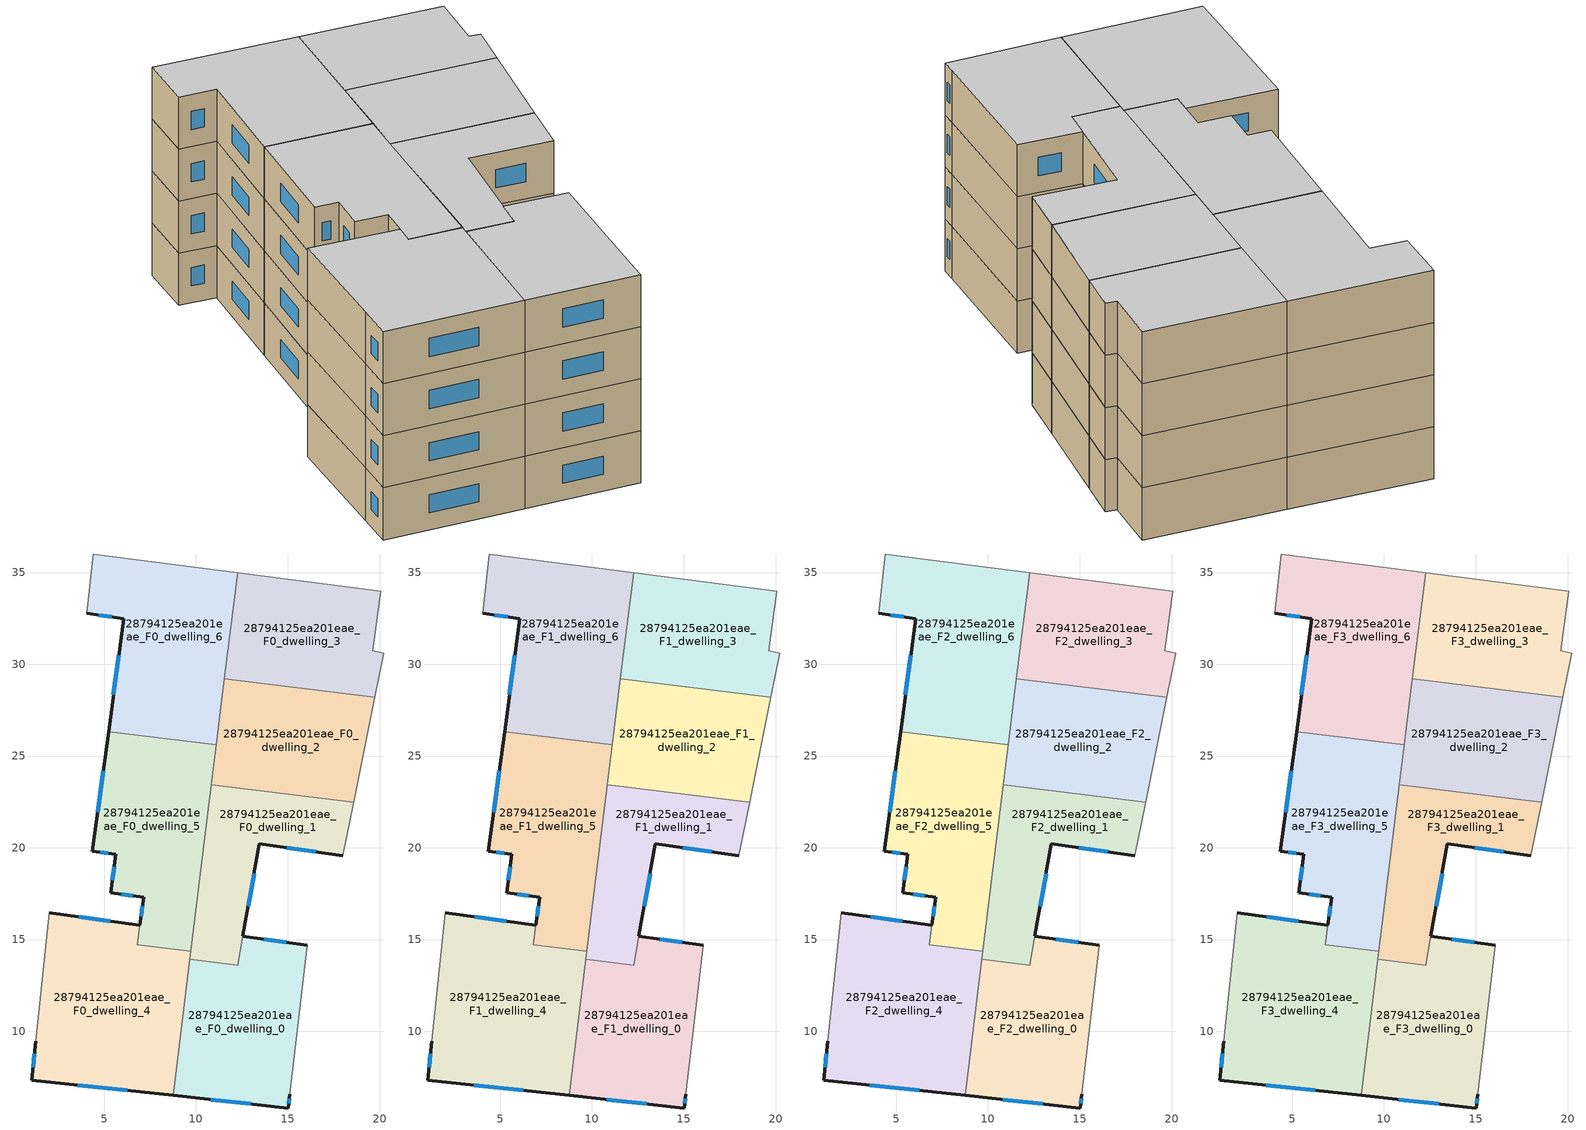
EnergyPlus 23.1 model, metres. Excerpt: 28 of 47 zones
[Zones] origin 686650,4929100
28794125ea201eae_F0_dwelling_0
 floor ground (EU_floor_Construction): 16.06,14.68 15.11,6.58 15.04,5.82 8.75,6.51 9.67,13.94 12.27,13.62 12.56,15.19 z0
 wall outside (EU_wall_Construction): 16.06,14.68 12.56,15.19 / 8.75,6.51 15.04,5.82 15.11,6.58 z0:3
 wall to 28794125ea201eae_F0_dwelling_1 (EU_wall_Construction): 12.56,15.19 12.27,13.62 9.67,13.94 z0:3
 wall adiabatic (EU_wall_Construction): 15.11,6.58 16.06,14.68 z0:3
 wall to 28794125ea201eae_F0_dwelling_4 (EU_wall_Construction): 9.67,13.94 8.75,6.51 z0:3
 window (EU_Window_Construction): 14.92,14.85 13.69,15.03 / 15.06,6.07 15.09,6.34 / 10.79,6.28 12.99,6.05 z0.98:2.02
28794125ea201eae_F0_dwelling_1
 floor ground (EU_floor_Construction): 18.59,22.48 18.01,19.56 13.45,20.21 12.27,13.62 9.67,13.94 10.84,23.44 z0
 wall outside (EU_wall_Construction): 12.56,15.2 13.45,20.21 18.01,19.56 z0:3
 wall to 28794125ea201eae_F0_dwelling_2 (EU_wall_Construction): 18.59,22.48 10.84,23.44 z0:3
 wall adiabatic (EU_wall_Construction): 18.01,19.56 18.59,22.48 z0:3
 wall to 28794125ea201eae_F0_dwelling_5 (EU_wall_Construction): 10.84,23.44 9.72,14.37 z0:3
 wall to 28794125ea201eae_F0_dwelling_4 (EU_wall_Construction): 9.72,14.36 9.67,13.94 z0:3
 window (EU_Window_Construction): 14.93,20 16.53,19.77 / 12.85,16.83 13.16,18.58 z0.98:2.02
28794125ea201eae_F0_dwelling_2
 floor ground (EU_floor_Construction): 19.74,28.21 18.59,22.48 10.84,23.44 11.55,29.21 z0
 wall to 28794125ea201eae_F0_dwelling_3 (EU_wall_Construction): 19.74,28.21 11.55,29.21 z0:3
 wall adiabatic (EU_wall_Construction): 18.59,22.48 19.74,28.21 z0:3
 wall to 28794125ea201eae_F0_dwelling_6 (EU_wall_Construction): 11.55,29.21 11.1,25.61 z0:3
 wall to 28794125ea201eae_F0_dwelling_5 (EU_wall_Construction): 11.1,25.61 10.84,23.44 z0:3
28794125ea201eae_F0_dwelling_3
 floor ground (EU_floor_Construction): 20.06,33.99 19.62,30.74 20.23,30.62 19.74,28.21 11.55,29.21 12.26,35 z0
 wall adiabatic (EU_wall_Construction): 19.74,28.21 20.23,30.62 19.62,30.74 20.06,33.99 12.26,35 11.55,29.21 z0:3
28794125ea201eae_F0_dwelling_4
 floor ground (EU_floor_Construction): 9.72,14.37 8.75,6.51 1.06,7.34 1.27,9.47 1.99,16.45 6.94,15.78 6.8,14.73 z0
 wall outside (EU_wall_Construction): 6.94,15.78 1.99,16.45 / 1.27,9.47 1.06,7.34 8.75,6.51 z0:3
 wall adiabatic (EU_wall_Construction): 1.99,16.45 1.27,9.47 z0:3
 wall to 28794125ea201eae_F0_dwelling_5 (EU_wall_Construction): 9.72,14.37 6.8,14.73 6.94,15.78 z0:3
 window (EU_Window_Construction): 5.33,16 3.6,16.24 / 3.56,7.07 6.25,6.78 / 1.2,8.78 1.12,8.04 z0.98:2.02
28794125ea201eae_F0_dwelling_5
 floor ground (EU_floor_Construction): 11.1,25.61 9.72,14.37 6.8,14.73 6.94,15.79 7.15,17.31 5.34,17.55 5.64,19.65 4.35,19.82 5.23,26.33 z0
 wall outside (EU_wall_Construction): 5.23,26.33 4.35,19.82 5.64,19.65 5.34,17.55 7.15,17.31 6.94,15.79 z0:3
 wall to 28794125ea201eae_F0_dwelling_6 (EU_wall_Construction): 11.1,25.61 5.23,26.33 z0:3
 window (EU_Window_Construction): 5.54,18.97 5.44,18.24 / 4.77,19.77 5.22,19.71 / 4.95,24.21 4.64,21.94 / 7.08,16.82 7,16.28 / 5.93,17.47 6.56,17.39 z0.98:2.02
28794125ea201eae_F0_dwelling_6
 floor ground (EU_floor_Construction): 12.26,35 11.1,25.61 5.23,26.33 6.06,32.49 4.05,32.77 4.41,36.01 z0
 wall outside (EU_wall_Construction): 4.05,32.77 6.06,32.49 5.23,26.33 z0:3
 wall adiabatic (EU_wall_Construction): 11.55,29.21 12.26,35 4.41,36.01 4.05,32.77 z0:3
 window (EU_Window_Construction): 5.79,30.49 5.5,28.33 / 4.7,32.68 5.41,32.58 z0.98:2.02
28794125ea201eae_F1_dwelling_0
 floor to 28794125ea201eae_F0_dwelling_0 (EU_floor_Construction): 16.06,14.68 15.11,6.58 15.04,5.82 8.75,6.51 9.67,13.94 12.27,13.62 12.56,15.19 z3
 wall outside (EU_wall_Construction): 16.06,14.68 12.56,15.19 / 8.75,6.51 15.04,5.82 15.11,6.58 z3:6
 wall to 28794125ea201eae_F1_dwelling_1 (EU_wall_Construction): 12.56,15.19 12.27,13.62 9.67,13.94 z3:6
 wall adiabatic (EU_wall_Construction): 15.11,6.58 16.06,14.68 z3:6
 wall to 28794125ea201eae_F1_dwelling_4 (EU_wall_Construction): 9.67,13.94 8.75,6.51 z3:6
 window (EU_Window_Construction): 14.92,14.85 13.69,15.03 / 15.06,6.07 15.09,6.34 / 10.79,6.28 12.99,6.05 z3.98:5.02
28794125ea201eae_F1_dwelling_1
 floor to 28794125ea201eae_F0_dwelling_1 (EU_floor_Construction): 18.59,22.48 18.01,19.56 13.45,20.21 12.27,13.62 9.67,13.94 10.84,23.44 z3
 wall outside (EU_wall_Construction): 12.56,15.2 13.45,20.21 18.01,19.56 z3:6
 wall to 28794125ea201eae_F1_dwelling_2 (EU_wall_Construction): 18.59,22.48 10.84,23.44 z3:6
 wall adiabatic (EU_wall_Construction): 18.01,19.56 18.59,22.48 z3:6
 wall to 28794125ea201eae_F1_dwelling_5 (EU_wall_Construction): 10.84,23.44 9.72,14.37 z3:6
 wall to 28794125ea201eae_F1_dwelling_4 (EU_wall_Construction): 9.72,14.36 9.67,13.94 z3:6
 window (EU_Window_Construction): 14.93,20 16.53,19.77 / 12.85,16.83 13.16,18.58 z3.98:5.02
28794125ea201eae_F1_dwelling_2
 floor to 28794125ea201eae_F0_dwelling_2 (EU_floor_Construction): 19.74,28.21 18.59,22.48 10.84,23.44 11.55,29.21 z3
 wall to 28794125ea201eae_F1_dwelling_3 (EU_wall_Construction): 19.74,28.21 11.55,29.21 z3:6
 wall adiabatic (EU_wall_Construction): 18.59,22.48 19.74,28.21 z3:6
 wall to 28794125ea201eae_F1_dwelling_6 (EU_wall_Construction): 11.55,29.21 11.1,25.61 z3:6
 wall to 28794125ea201eae_F1_dwelling_5 (EU_wall_Construction): 11.1,25.61 10.84,23.44 z3:6
28794125ea201eae_F1_dwelling_3
 floor to 28794125ea201eae_F0_dwelling_3 (EU_floor_Construction): 20.06,33.99 19.62,30.74 20.23,30.62 19.74,28.21 11.55,29.21 12.26,35 z3
 wall adiabatic (EU_wall_Construction): 19.74,28.21 20.23,30.62 19.62,30.74 20.06,33.99 12.26,35 11.55,29.21 z3:6
28794125ea201eae_F1_dwelling_4
 floor to 28794125ea201eae_F0_dwelling_4 (EU_floor_Construction): 9.72,14.36 8.75,6.51 1.06,7.34 1.27,9.47 1.99,16.45 6.94,15.78 6.8,14.73 z3
 wall outside (EU_wall_Construction): 6.94,15.78 1.99,16.45 / 1.27,9.47 1.06,7.34 8.75,6.51 z3:6
 wall adiabatic (EU_wall_Construction): 1.99,16.45 1.27,9.47 z3:6
 wall to 28794125ea201eae_F1_dwelling_5 (EU_wall_Construction): 9.72,14.37 6.8,14.73 6.94,15.78 z3:6
 window (EU_Window_Construction): 5.33,16 3.6,16.24 / 3.56,7.07 6.25,6.78 / 1.2,8.78 1.12,8.04 z3.98:5.02
28794125ea201eae_F1_dwelling_5
 floor to 28794125ea201eae_F0_dwelling_5 (EU_floor_Construction): 11.1,25.61 9.72,14.37 6.8,14.73 6.94,15.79 7.15,17.31 5.34,17.55 5.64,19.65 4.35,19.82 5.23,26.33 z3
 wall outside (EU_wall_Construction): 5.23,26.33 4.35,19.82 5.64,19.65 5.34,17.55 7.15,17.31 6.94,15.79 z3:6
 wall to 28794125ea201eae_F1_dwelling_6 (EU_wall_Construction): 11.1,25.61 5.23,26.33 z3:6
 window (EU_Window_Construction): 5.54,18.97 5.44,18.24 / 4.77,19.77 5.22,19.71 / 4.95,24.21 4.64,21.94 / 7.08,16.82 7,16.28 / 5.93,17.47 6.56,17.39 z3.98:5.02
28794125ea201eae_F1_dwelling_6
 floor to 28794125ea201eae_F0_dwelling_6 (EU_floor_Construction): 12.26,35 11.1,25.61 5.23,26.33 6.06,32.49 4.05,32.77 4.41,36.01 z3
 wall outside (EU_wall_Construction): 4.05,32.77 6.06,32.49 5.23,26.33 z3:6
 wall adiabatic (EU_wall_Construction): 11.55,29.21 12.26,35 4.41,36.01 4.05,32.77 z3:6
 window (EU_Window_Construction): 5.79,30.49 5.5,28.33 / 4.7,32.68 5.41,32.58 z3.98:5.02
28794125ea201eae_F2_dwelling_0
 floor to 28794125ea201eae_F1_dwelling_0 (EU_floor_Construction): 16.06,14.68 15.11,6.58 15.04,5.82 8.75,6.51 9.67,13.94 12.27,13.62 12.56,15.19 z6
 wall outside (EU_wall_Construction): 16.06,14.68 12.56,15.19 / 8.75,6.51 15.04,5.82 15.11,6.58 z6:9
 wall to 28794125ea201eae_F2_dwelling_1 (EU_wall_Construction): 12.56,15.19 12.27,13.62 9.67,13.94 z6:9
 wall adiabatic (EU_wall_Construction): 15.11,6.58 16.06,14.68 z6:9
 wall to 28794125ea201eae_F2_dwelling_4 (EU_wall_Construction): 9.67,13.94 8.75,6.51 z6:9
 window (EU_Window_Construction): 14.92,14.85 13.69,15.03 / 15.06,6.07 15.09,6.34 / 10.79,6.28 12.99,6.05 z6.98:8.02
28794125ea201eae_F2_dwelling_1
 floor to 28794125ea201eae_F1_dwelling_1 (EU_floor_Construction): 18.59,22.48 18.01,19.56 13.45,20.21 12.27,13.62 9.67,13.94 10.84,23.44 z6
 wall outside (EU_wall_Construction): 12.56,15.2 13.45,20.21 18.01,19.56 z6:9
 wall to 28794125ea201eae_F2_dwelling_2 (EU_wall_Construction): 18.59,22.48 10.84,23.44 z6:9
 wall adiabatic (EU_wall_Construction): 18.01,19.56 18.59,22.48 z6:9
 wall to 28794125ea201eae_F2_dwelling_5 (EU_wall_Construction): 10.84,23.44 9.72,14.37 z6:9
 wall to 28794125ea201eae_F2_dwelling_4 (EU_wall_Construction): 9.72,14.36 9.67,13.94 z6:9
 window (EU_Window_Construction): 14.93,20 16.53,19.77 / 12.85,16.83 13.16,18.58 z6.98:8.02
28794125ea201eae_F2_dwelling_2
 floor to 28794125ea201eae_F1_dwelling_2 (EU_floor_Construction): 19.74,28.21 18.59,22.48 10.84,23.44 11.55,29.21 z6
 wall to 28794125ea201eae_F2_dwelling_3 (EU_wall_Construction): 19.74,28.21 11.55,29.21 z6:9
 wall adiabatic (EU_wall_Construction): 18.59,22.48 19.74,28.21 z6:9
 wall to 28794125ea201eae_F2_dwelling_6 (EU_wall_Construction): 11.55,29.21 11.1,25.61 z6:9
 wall to 28794125ea201eae_F2_dwelling_5 (EU_wall_Construction): 11.1,25.61 10.84,23.44 z6:9
28794125ea201eae_F2_dwelling_3
 floor to 28794125ea201eae_F1_dwelling_3 (EU_floor_Construction): 20.06,33.99 19.62,30.74 20.23,30.62 19.74,28.21 11.55,29.21 12.26,35 z6
 wall adiabatic (EU_wall_Construction): 19.74,28.21 20.23,30.62 19.62,30.74 20.06,33.99 12.26,35 11.55,29.21 z6:9
28794125ea201eae_F2_dwelling_4
 floor to 28794125ea201eae_F1_dwelling_4 (EU_floor_Construction): 9.72,14.36 8.75,6.51 1.06,7.34 1.27,9.47 1.99,16.45 6.94,15.78 6.8,14.73 z6
 wall outside (EU_wall_Construction): 6.94,15.78 1.99,16.45 / 1.27,9.47 1.06,7.34 8.75,6.51 z6:9
 wall adiabatic (EU_wall_Construction): 1.99,16.45 1.27,9.47 z6:9
 wall to 28794125ea201eae_F2_dwelling_5 (EU_wall_Construction): 9.72,14.37 6.8,14.73 6.94,15.78 z6:9
 window (EU_Window_Construction): 5.33,16 3.6,16.24 / 3.56,7.07 6.25,6.78 / 1.2,8.78 1.12,8.04 z6.98:8.02
28794125ea201eae_F2_dwelling_5
 floor to 28794125ea201eae_F1_dwelling_5 (EU_floor_Construction): 11.1,25.61 9.72,14.37 6.8,14.73 6.94,15.79 7.15,17.31 5.34,17.55 5.64,19.65 4.35,19.82 5.23,26.33 z6
 wall outside (EU_wall_Construction): 5.23,26.33 4.35,19.82 5.64,19.65 5.34,17.55 7.15,17.31 6.94,15.79 z6:9
 wall to 28794125ea201eae_F2_dwelling_6 (EU_wall_Construction): 11.1,25.61 5.23,26.33 z6:9
 window (EU_Window_Construction): 5.54,18.97 5.44,18.24 / 4.77,19.77 5.22,19.71 / 4.95,24.21 4.64,21.94 / 7.08,16.82 7,16.28 / 5.93,17.47 6.56,17.39 z6.98:8.02
28794125ea201eae_F2_dwelling_6
 floor to 28794125ea201eae_F1_dwelling_6 (EU_floor_Construction): 12.26,35 11.1,25.61 5.23,26.33 6.06,32.49 4.05,32.77 4.41,36.01 z6
 wall outside (EU_wall_Construction): 4.05,32.77 6.06,32.49 5.23,26.33 z6:9
 wall adiabatic (EU_wall_Construction): 11.55,29.21 12.26,35 4.41,36.01 4.05,32.77 z6:9
 window (EU_Window_Construction): 5.79,30.49 5.5,28.33 / 4.7,32.68 5.41,32.58 z6.98:8.02
28794125ea201eae_F3_dwelling_0
 floor to 28794125ea201eae_F2_dwelling_0 (EU_floor_Construction): 16.06,14.68 15.11,6.58 15.04,5.82 8.75,6.51 9.67,13.94 12.27,13.62 12.56,15.19 z9
 wall outside (EU_wall_Construction): 16.06,14.68 12.56,15.19 / 8.75,6.51 15.04,5.82 15.11,6.58 z9:12
 wall to 28794125ea201eae_F3_dwelling_1 (EU_wall_Construction): 12.56,15.19 12.27,13.62 9.67,13.94 z9:12
 wall adiabatic (EU_wall_Construction): 15.11,6.58 16.06,14.68 z9:12
 wall to 28794125ea201eae_F3_dwelling_4 (EU_wall_Construction): 9.67,13.94 8.75,6.51 z9:12
 window (EU_Window_Construction): 14.92,14.85 13.69,15.03 / 15.06,6.07 15.09,6.34 / 10.79,6.28 12.99,6.05 z9.98:11.02
 ceiling to 28794125ea201eae_F4_dwelling_0 (EU_floor_Construction): 15.04,5.82 15.11,6.58 16.06,14.68 12.56,15.19 12.27,13.62 9.67,13.94 8.75,6.51 z12
28794125ea201eae_F3_dwelling_1
 floor to 28794125ea201eae_F2_dwelling_1 (EU_floor_Construction): 18.59,22.48 18.01,19.56 13.45,20.21 12.27,13.62 9.67,13.94 10.84,23.44 z9
 wall outside (EU_wall_Construction): 12.56,15.2 13.45,20.21 18.01,19.56 z9:12
 wall to 28794125ea201eae_F3_dwelling_2 (EU_wall_Construction): 18.59,22.48 10.84,23.44 z9:12
 wall adiabatic (EU_wall_Construction): 18.01,19.56 18.59,22.48 z9:12
 wall to 28794125ea201eae_F3_dwelling_5 (EU_wall_Construction): 10.84,23.44 9.72,14.37 z9:12
 wall to 28794125ea201eae_F3_dwelling_4 (EU_wall_Construction): 9.72,14.36 9.67,13.94 z9:12
 window (EU_Window_Construction): 14.93,20 16.53,19.77 / 12.85,16.83 13.16,18.58 z9.98:11.02
 ceiling to 28794125ea201eae_F4_dwelling_1 (EU_floor_Construction): 18.01,19.56 18.59,22.48 10.84,23.44 9.67,13.94 12.27,13.62 13.45,20.21 z12
28794125ea201eae_F3_dwelling_2
 floor to 28794125ea201eae_F2_dwelling_2 (EU_floor_Construction): 19.74,28.21 18.59,22.48 10.84,23.44 11.55,29.21 z9
 wall to 28794125ea201eae_F3_dwelling_3 (EU_wall_Construction): 19.74,28.21 11.55,29.21 z9:12
 wall adiabatic (EU_wall_Construction): 18.59,22.48 19.74,28.21 z9:12
 wall to 28794125ea201eae_F3_dwelling_6 (EU_wall_Construction): 11.55,29.21 11.1,25.61 z9:12
 wall to 28794125ea201eae_F3_dwelling_5 (EU_wall_Construction): 11.1,25.61 10.84,23.44 z9:12
 ceiling to 28794125ea201eae_F4_dwelling_2 (EU_floor_Construction): 18.59,22.48 19.74,28.21 11.55,29.21 10.84,23.44 z12
28794125ea201eae_F3_dwelling_3
 floor to 28794125ea201eae_F2_dwelling_3 (EU_floor_Construction): 20.06,33.99 19.62,30.74 20.23,30.62 19.74,28.21 11.55,29.21 12.26,35 z9
 wall adiabatic (EU_wall_Construction): 19.74,28.21 20.23,30.62 19.62,30.74 20.06,33.99 12.26,35 11.55,29.21 z9:12
 ceiling to 28794125ea201eae_F4_dwelling_3 (EU_floor_Construction): 19.74,28.21 20.23,30.62 19.62,30.74 20.06,33.99 12.26,35 11.55,29.21 z12
28794125ea201eae_F3_dwelling_4
 floor to 28794125ea201eae_F2_dwelling_4 (EU_floor_Construction): 9.72,14.36 8.75,6.51 1.06,7.34 1.27,9.47 1.99,16.45 6.94,15.78 6.8,14.73 z9
 wall outside (EU_wall_Construction): 6.94,15.78 1.99,16.45 / 1.27,9.47 1.06,7.34 8.75,6.51 z9:12
 wall adiabatic (EU_wall_Construction): 1.99,16.45 1.27,9.47 z9:12
 wall to 28794125ea201eae_F3_dwelling_5 (EU_wall_Construction): 9.72,14.37 6.8,14.73 6.94,15.78 z9:12
 window (EU_Window_Construction): 5.33,16 3.6,16.24 / 3.56,7.07 6.25,6.78 / 1.2,8.78 1.12,8.04 z9.98:11.02
 ceiling to 28794125ea201eae_F4_dwelling_4 (EU_floor_Construction): 8.75,6.51 9.72,14.37 6.8,14.73 6.94,15.78 1.99,16.45 1.27,9.47 1.06,7.34 z12
28794125ea201eae_F3_dwelling_5
 floor to 28794125ea201eae_F2_dwelling_5 (EU_floor_Construction): 11.1,25.61 9.72,14.37 6.8,14.73 6.94,15.79 7.15,17.31 5.34,17.55 5.64,19.65 4.35,19.82 5.23,26.33 z9
 wall outside (EU_wall_Construction): 5.23,26.33 4.35,19.82 5.64,19.65 5.34,17.55 7.15,17.31 6.94,15.79 z9:12
 wall to 28794125ea201eae_F3_dwelling_6 (EU_wall_Construction): 11.1,25.61 5.23,26.33 z9:12
 window (EU_Window_Construction): 5.54,18.97 5.44,18.24 / 4.77,19.77 5.22,19.71 / 4.95,24.21 4.64,21.94 / 7.08,16.82 7,16.28 / 5.93,17.47 6.56,17.39 z9.98:11.02
 ceiling to 28794125ea201eae_F4_dwelling_5 (EU_floor_Construction): 9.72,14.37 11.1,25.61 5.23,26.33 4.35,19.82 5.64,19.65 5.34,17.55 7.15,17.31 6.94,15.79 6.8,14.73 z12
28794125ea201eae_F3_dwelling_6
 floor to 28794125ea201eae_F2_dwelling_6 (EU_floor_Construction): 12.26,35 11.1,25.61 5.23,26.33 6.06,32.49 4.05,32.77 4.41,36.01 z9
 wall outside (EU_wall_Construction): 4.05,32.77 6.06,32.49 5.23,26.33 z9:12
 wall adiabatic (EU_wall_Construction): 11.55,29.21 12.26,35 4.41,36.01 4.05,32.77 z9:12
 window (EU_Window_Construction): 5.79,30.49 5.5,28.33 / 4.7,32.68 5.41,32.58 z9.98:11.02
 ceiling to 28794125ea201eae_F4_dwelling_6 (EU_floor_Construction): 11.1,25.61 12.26,35 4.41,36.01 4.05,32.77 6.06,32.49 5.23,26.33 z12
[Building]
EU S2 Campaign: North Axis=0; Terrain=City; Solar Distribution=FullExterior
[Site:Location]
Bologna: Latitude=44.5; Longitude=11.25; Time Zone=1; Elevation=37
[SizingPeriod:WeatherFileDays]
AnnualSizingPeriod: Begin Month=1; Begin Day of Month=1; End Month=12; End Day of Month=31; Day of Week for Start Day=Monday; Use Weather File Daylight Saving Period=No; Use Weather File Rain and Snow Indicators=No
[MATERIAL]
EU_InternalMass_Material: Roughness=MediumRough; Thickness=0.1; Conductivity=1; Density=1800; Specific Heat=900; Thermal Absorptance=0.9; Solar Absorptance=0.7; Visible Absorptance=0.7
[MATERIAL:NOMASS] Roughness=MediumRough; Thermal Absorptance=0.9; Solar Absorptance=0.7; Visible Absorptance=0.7
Name | Thermal Resistance
EU_wall_NoMass | 0.905828
EU_floor_NoMass | 0.67114
[WINDOWMATERIAL:SIMPLEGLAZINGSYSTEM]
EU_Window_SimpleGlazing: UFactor=4.52486; Solar Heat Gain Coefficient=0.85; Visible Transmittance=0.85
[CONSTRUCTION]
EU_wall_Construction: EU_wall_NoMass
EU_floor_Construction: EU_floor_NoMass
EU_Window_Construction: EU_Window_SimpleGlazing
EU_InternalMass_Construction: EU_InternalMass_Material
[ZONE] Type=1; Multiplier=1; Ceiling Height=autocalculate; Floor Area=autocalculate; Part of Total Floor Area=Yes
Name | Volume
28794125ea201eae_F0_dwelling_0; 28794125ea201eae_F1_dwelling_0; 28794125ea201eae_F2_dwelling_0; 28794125ea201eae_F3_dwelling_0 | 157.126
28794125ea201eae_F0_dwelling_1 | 123.526
28794125ea201eae_F1_dwelling_1; 28794125ea201eae_F2_dwelling_1; 28794125ea201eae_F3_dwelling_1 | 123.473
28794125ea201eae_F0_dwelling_2; 28794125ea201eae_F1_dwelling_2; 28794125ea201eae_F2_dwelling_2; 28794125ea201eae_F3_dwelling_2 | 140.348
28794125ea201eae_F0_dwelling_3; 28794125ea201eae_F1_dwelling_3; 28794125ea201eae_F2_dwelling_3; 28794125ea201eae_F3_dwelling_3 | 140.337
28794125ea201eae_F0_dwelling_4 | 203.556
28794125ea201eae_F1_dwelling_4; 28794125ea201eae_F2_dwelling_4; 28794125ea201eae_F3_dwelling_4 | 203.559
28794125ea201eae_F0_dwelling_5; 28794125ea201eae_F1_dwelling_5; 28794125ea201eae_F2_dwelling_5; 28794125ea201eae_F3_dwelling_5 | 170.631
28794125ea201eae_F0_dwelling_6; 28794125ea201eae_F1_dwelling_6; 28794125ea201eae_F2_dwelling_6; 28794125ea201eae_F3_dwelling_6 | 187.088
[INTERNALMASS] Construction=EU_InternalMass_Construction
Name | Zone or ZoneList | Surface Area
28794125ea201eae_F0_dwelling_0_EU_InternalMass | 28794125ea201eae_F0_dwelling_0 | 52.3772
28794125ea201eae_F0_dwelling_1_EU_InternalMass | 28794125ea201eae_F0_dwelling_1 | 41.1755
28794125ea201eae_F0_dwelling_2_EU_InternalMass | 28794125ea201eae_F0_dwelling_2 | 46.7828
28794125ea201eae_F0_dwelling_3_EU_InternalMass | 28794125ea201eae_F0_dwelling_3 | 46.7792
28794125ea201eae_F0_dwelling_4_EU_InternalMass | 28794125ea201eae_F0_dwelling_4 | 67.8537
28794125ea201eae_F0_dwelling_5_EU_InternalMass | 28794125ea201eae_F0_dwelling_5 | 56.8742
28794125ea201eae_F0_dwelling_6_EU_InternalMass | 28794125ea201eae_F0_dwelling_6 | 62.3623
28794125ea201eae_F1_dwelling_0_EU_InternalMass | 28794125ea201eae_F1_dwelling_0 | 52.3772
28794125ea201eae_F1_dwelling_1_EU_InternalMass | 28794125ea201eae_F1_dwelling_1 | 41.1755
28794125ea201eae_F1_dwelling_2_EU_InternalMass | 28794125ea201eae_F1_dwelling_2 | 46.7828
28794125ea201eae_F1_dwelling_3_EU_InternalMass | 28794125ea201eae_F1_dwelling_3 | 46.7792
28794125ea201eae_F1_dwelling_4_EU_InternalMass | 28794125ea201eae_F1_dwelling_4 | 67.8537
28794125ea201eae_F1_dwelling_5_EU_InternalMass | 28794125ea201eae_F1_dwelling_5 | 56.8742
28794125ea201eae_F1_dwelling_6_EU_InternalMass | 28794125ea201eae_F1_dwelling_6 | 62.3623
28794125ea201eae_F2_dwelling_0_EU_InternalMass | 28794125ea201eae_F2_dwelling_0 | 52.3772
28794125ea201eae_F2_dwelling_1_EU_InternalMass | 28794125ea201eae_F2_dwelling_1 | 41.1755
28794125ea201eae_F2_dwelling_2_EU_InternalMass | 28794125ea201eae_F2_dwelling_2 | 46.7828
28794125ea201eae_F2_dwelling_3_EU_InternalMass | 28794125ea201eae_F2_dwelling_3 | 46.7792
28794125ea201eae_F2_dwelling_4_EU_InternalMass | 28794125ea201eae_F2_dwelling_4 | 67.8537
28794125ea201eae_F2_dwelling_5_EU_InternalMass | 28794125ea201eae_F2_dwelling_5 | 56.8742
28794125ea201eae_F2_dwelling_6_EU_InternalMass | 28794125ea201eae_F2_dwelling_6 | 62.3623
28794125ea201eae_F3_dwelling_0_EU_InternalMass | 28794125ea201eae_F3_dwelling_0 | 52.3772
28794125ea201eae_F3_dwelling_1_EU_InternalMass | 28794125ea201eae_F3_dwelling_1 | 41.1755
28794125ea201eae_F3_dwelling_2_EU_InternalMass | 28794125ea201eae_F3_dwelling_2 | 46.7828
28794125ea201eae_F3_dwelling_3_EU_InternalMass | 28794125ea201eae_F3_dwelling_3 | 46.7792
28794125ea201eae_F3_dwelling_4_EU_InternalMass | 28794125ea201eae_F3_dwelling_4 | 67.8537
28794125ea201eae_F3_dwelling_5_EU_InternalMass | 28794125ea201eae_F3_dwelling_5 | 56.8742
28794125ea201eae_F3_dwelling_6_EU_InternalMass | 28794125ea201eae_F3_dwelling_6 | 62.3623
[OTHEREQUIPMENT] Fuel Type=Electricity; Design Level Calculation Method=Watts/Area; Power per Zone Floor Area=1; Fraction Latent=0; Fraction Radiant=0; Fraction Lost=0; Carbon Dioxide Generation Rate=0; EndUse Subcategory=EU_Step8_InternalGains
Name | Zone or ZoneList or Space or SpaceList | Schedule
EU_Step8_InternalGain_28794125ea201eae_F0_dwelling_0_f000 | 28794125ea201eae_F0_dwelling_0 | EU_Step8_GainSchedule_28794125ea201eae_F0_dwelling_0_f000
EU_Step8_InternalGain_28794125ea201eae_F0_dwelling_1_f000 | 28794125ea201eae_F0_dwelling_1 | EU_Step8_GainSchedule_28794125ea201eae_F0_dwelling_1_f000
EU_Step8_InternalGain_28794125ea201eae_F0_dwelling_2_f000 | 28794125ea201eae_F0_dwelling_2 | EU_Step8_GainSchedule_28794125ea201eae_F0_dwelling_2_f000
EU_Step8_InternalGain_28794125ea201eae_F0_dwelling_3_f000 | 28794125ea201eae_F0_dwelling_3 | EU_Step8_GainSchedule_28794125ea201eae_F0_dwelling_3_f000
EU_Step8_InternalGain_28794125ea201eae_F0_dwelling_4_f000 | 28794125ea201eae_F0_dwelling_4 | EU_Step8_GainSchedule_28794125ea201eae_F0_dwelling_4_f000
EU_Step8_InternalGain_28794125ea201eae_F0_dwelling_5_f000 | 28794125ea201eae_F0_dwelling_5 | EU_Step8_GainSchedule_28794125ea201eae_F0_dwelling_5_f000
EU_Step8_InternalGain_28794125ea201eae_F0_dwelling_6_f000 | 28794125ea201eae_F0_dwelling_6 | EU_Step8_GainSchedule_28794125ea201eae_F0_dwelling_6_f000
EU_Step8_InternalGain_28794125ea201eae_F1_dwelling_0_f000 | 28794125ea201eae_F1_dwelling_0 | EU_Step8_GainSchedule_28794125ea201eae_F1_dwelling_0_f000
EU_Step8_InternalGain_28794125ea201eae_F1_dwelling_1_f000 | 28794125ea201eae_F1_dwelling_1 | EU_Step8_GainSchedule_28794125ea201eae_F1_dwelling_1_f000
EU_Step8_InternalGain_28794125ea201eae_F1_dwelling_2_f000 | 28794125ea201eae_F1_dwelling_2 | EU_Step8_GainSchedule_28794125ea201eae_F1_dwelling_2_f000
EU_Step8_InternalGain_28794125ea201eae_F1_dwelling_3_f000 | 28794125ea201eae_F1_dwelling_3 | EU_Step8_GainSchedule_28794125ea201eae_F1_dwelling_3_f000
EU_Step8_InternalGain_28794125ea201eae_F1_dwelling_4_f000 | 28794125ea201eae_F1_dwelling_4 | EU_Step8_GainSchedule_28794125ea201eae_F1_dwelling_4_f000
EU_Step8_InternalGain_28794125ea201eae_F1_dwelling_5_f000 | 28794125ea201eae_F1_dwelling_5 | EU_Step8_GainSchedule_28794125ea201eae_F1_dwelling_5_f000
EU_Step8_InternalGain_28794125ea201eae_F1_dwelling_6_f000 | 28794125ea201eae_F1_dwelling_6 | EU_Step8_GainSchedule_28794125ea201eae_F1_dwelling_6_f000
EU_Step8_InternalGain_28794125ea201eae_F2_dwelling_0_f000 | 28794125ea201eae_F2_dwelling_0 | EU_Step8_GainSchedule_28794125ea201eae_F2_dwelling_0_f000
EU_Step8_InternalGain_28794125ea201eae_F2_dwelling_1_f000 | 28794125ea201eae_F2_dwelling_1 | EU_Step8_GainSchedule_28794125ea201eae_F2_dwelling_1_f000
EU_Step8_InternalGain_28794125ea201eae_F2_dwelling_2_f000 | 28794125ea201eae_F2_dwelling_2 | EU_Step8_GainSchedule_28794125ea201eae_F2_dwelling_2_f000
EU_Step8_InternalGain_28794125ea201eae_F2_dwelling_3_f000 | 28794125ea201eae_F2_dwelling_3 | EU_Step8_GainSchedule_28794125ea201eae_F2_dwelling_3_f000
EU_Step8_InternalGain_28794125ea201eae_F2_dwelling_4_f000 | 28794125ea201eae_F2_dwelling_4 | EU_Step8_GainSchedule_28794125ea201eae_F2_dwelling_4_f000
EU_Step8_InternalGain_28794125ea201eae_F2_dwelling_5_f000 | 28794125ea201eae_F2_dwelling_5 | EU_Step8_GainSchedule_28794125ea201eae_F2_dwelling_5_f000
EU_Step8_InternalGain_28794125ea201eae_F2_dwelling_6_f000 | 28794125ea201eae_F2_dwelling_6 | EU_Step8_GainSchedule_28794125ea201eae_F2_dwelling_6_f000
EU_Step8_InternalGain_28794125ea201eae_F3_dwelling_0_f000 | 28794125ea201eae_F3_dwelling_0 | EU_Step8_GainSchedule_28794125ea201eae_F3_dwelling_0_f000
EU_Step8_InternalGain_28794125ea201eae_F3_dwelling_1_f000 | 28794125ea201eae_F3_dwelling_1 | EU_Step8_GainSchedule_28794125ea201eae_F3_dwelling_1_f000
EU_Step8_InternalGain_28794125ea201eae_F3_dwelling_2_f000 | 28794125ea201eae_F3_dwelling_2 | EU_Step8_GainSchedule_28794125ea201eae_F3_dwelling_2_f000
EU_Step8_InternalGain_28794125ea201eae_F3_dwelling_3_f000 | 28794125ea201eae_F3_dwelling_3 | EU_Step8_GainSchedule_28794125ea201eae_F3_dwelling_3_f000
EU_Step8_InternalGain_28794125ea201eae_F3_dwelling_4_f000 | 28794125ea201eae_F3_dwelling_4 | EU_Step8_GainSchedule_28794125ea201eae_F3_dwelling_4_f000
EU_Step8_InternalGain_28794125ea201eae_F3_dwelling_5_f000 | 28794125ea201eae_F3_dwelling_5 | EU_Step8_GainSchedule_28794125ea201eae_F3_dwelling_5_f000
EU_Step8_InternalGain_28794125ea201eae_F3_dwelling_6_f000 | 28794125ea201eae_F3_dwelling_6 | EU_Step8_GainSchedule_28794125ea201eae_F3_dwelling_6_f000
[ZONEVENTILATION:DESIGNFLOWRATE] Schedule=EU_AlwaysOn; Design Flow Rate Calculation Method=AirChanges/Hour; Air Changes per Hour=0.73129; Ventilation Type=Natural; Fan Pressure Rise=0; Fan Total Efficiency=1; Constant Term Coefficient=1; Temperature Term Coefficient=0; Velocity Term Coefficient=0; Velocity Squared Term Coefficient=0; Minimum Indoor Temperature=-100; Maximum Indoor Temperature=100; Delta Temperature=-100; Minimum Outdoor Temperature=-100; Maximum Outdoor Temperature=100; Maximum Wind Speed=40
Name | Zone or ZoneList or Space or SpaceList
EU_ConstantAir_28794125ea201eae_F0_dwelling_0 | 28794125ea201eae_F0_dwelling_0
EU_ConstantAir_28794125ea201eae_F0_dwelling_1 | 28794125ea201eae_F0_dwelling_1
EU_ConstantAir_28794125ea201eae_F0_dwelling_2 | 28794125ea201eae_F0_dwelling_2
EU_ConstantAir_28794125ea201eae_F0_dwelling_3 | 28794125ea201eae_F0_dwelling_3
EU_ConstantAir_28794125ea201eae_F0_dwelling_4 | 28794125ea201eae_F0_dwelling_4
EU_ConstantAir_28794125ea201eae_F0_dwelling_5 | 28794125ea201eae_F0_dwelling_5
EU_ConstantAir_28794125ea201eae_F0_dwelling_6 | 28794125ea201eae_F0_dwelling_6
EU_ConstantAir_28794125ea201eae_F1_dwelling_0 | 28794125ea201eae_F1_dwelling_0
EU_ConstantAir_28794125ea201eae_F1_dwelling_1 | 28794125ea201eae_F1_dwelling_1
EU_ConstantAir_28794125ea201eae_F1_dwelling_2 | 28794125ea201eae_F1_dwelling_2
EU_ConstantAir_28794125ea201eae_F1_dwelling_3 | 28794125ea201eae_F1_dwelling_3
EU_ConstantAir_28794125ea201eae_F1_dwelling_4 | 28794125ea201eae_F1_dwelling_4
EU_ConstantAir_28794125ea201eae_F1_dwelling_5 | 28794125ea201eae_F1_dwelling_5
EU_ConstantAir_28794125ea201eae_F1_dwelling_6 | 28794125ea201eae_F1_dwelling_6
EU_ConstantAir_28794125ea201eae_F2_dwelling_0 | 28794125ea201eae_F2_dwelling_0
EU_ConstantAir_28794125ea201eae_F2_dwelling_1 | 28794125ea201eae_F2_dwelling_1
EU_ConstantAir_28794125ea201eae_F2_dwelling_2 | 28794125ea201eae_F2_dwelling_2
EU_ConstantAir_28794125ea201eae_F2_dwelling_3 | 28794125ea201eae_F2_dwelling_3
EU_ConstantAir_28794125ea201eae_F2_dwelling_4 | 28794125ea201eae_F2_dwelling_4
EU_ConstantAir_28794125ea201eae_F2_dwelling_5 | 28794125ea201eae_F2_dwelling_5
EU_ConstantAir_28794125ea201eae_F2_dwelling_6 | 28794125ea201eae_F2_dwelling_6
EU_ConstantAir_28794125ea201eae_F3_dwelling_0 | 28794125ea201eae_F3_dwelling_0
EU_ConstantAir_28794125ea201eae_F3_dwelling_1 | 28794125ea201eae_F3_dwelling_1
EU_ConstantAir_28794125ea201eae_F3_dwelling_2 | 28794125ea201eae_F3_dwelling_2
EU_ConstantAir_28794125ea201eae_F3_dwelling_3 | 28794125ea201eae_F3_dwelling_3
EU_ConstantAir_28794125ea201eae_F3_dwelling_4 | 28794125ea201eae_F3_dwelling_4
EU_ConstantAir_28794125ea201eae_F3_dwelling_5 | 28794125ea201eae_F3_dwelling_5
EU_ConstantAir_28794125ea201eae_F3_dwelling_6 | 28794125ea201eae_F3_dwelling_6
[HVACTEMPLATE:THERMOSTAT] Constant Heating Setpoint=20; Constant Cooling Setpoint=50
EU_HeatOnly_28794125ea201eae_F0_dwelling_0; EU_HeatOnly_28794125ea201eae_F0_dwelling_1; EU_HeatOnly_28794125ea201eae_F0_dwelling_2; EU_HeatOnly_28794125ea201eae_F0_dwelling_3; EU_HeatOnly_28794125ea201eae_F0_dwelling_4; EU_HeatOnly_28794125ea201eae_F0_dwelling_5; EU_HeatOnly_28794125ea201eae_F0_dwelling_6; EU_HeatOnly_28794125ea201eae_F1_dwelling_0; EU_HeatOnly_28794125ea201eae_F1_dwelling_1; EU_HeatOnly_28794125ea201eae_F1_dwelling_2; EU_HeatOnly_28794125ea201eae_F1_dwelling_3; EU_HeatOnly_28794125ea201eae_F1_dwelling_4; EU_HeatOnly_28794125ea201eae_F1_dwelling_5; EU_HeatOnly_28794125ea201eae_F1_dwelling_6; EU_HeatOnly_28794125ea201eae_F2_dwelling_0; EU_HeatOnly_28794125ea201eae_F2_dwelling_1; EU_HeatOnly_28794125ea201eae_F2_dwelling_2; EU_HeatOnly_28794125ea201eae_F2_dwelling_3; EU_HeatOnly_28794125ea201eae_F2_dwelling_4; EU_HeatOnly_28794125ea201eae_F2_dwelling_5; EU_HeatOnly_28794125ea201eae_F2_dwelling_6; EU_HeatOnly_28794125ea201eae_F3_dwelling_0; EU_HeatOnly_28794125ea201eae_F3_dwelling_1; EU_HeatOnly_28794125ea201eae_F3_dwelling_2; EU_HeatOnly_28794125ea201eae_F3_dwelling_3; EU_HeatOnly_28794125ea201eae_F3_dwelling_4; EU_HeatOnly_28794125ea201eae_F3_dwelling_5; EU_HeatOnly_28794125ea201eae_F3_dwelling_6; EU_HeatOnly_28794125ea201eae_F4_dwelling_0; EU_HeatOnly_28794125ea201eae_F4_dwelling_1; EU_HeatOnly_28794125ea201eae_F4_dwelling_2; EU_HeatOnly_28794125ea201eae_F4_dwelling_3; EU_HeatOnly_28794125ea201eae_F4_dwelling_4; EU_HeatOnly_28794125ea201eae_F4_dwelling_5; EU_HeatOnly_28794125ea201eae_F4_dwelling_6; EU_HeatOnly_28794125ea201eae_F5_dwelling_0; EU_HeatOnly_28794125ea201eae_F5_dwelling_1; EU_HeatOnly_28794125ea201eae_F5_dwelling_2; EU_HeatOnly_28794125ea201eae_F5_dwelling_3; EU_HeatOnly_28794125ea201eae_F5_dwelling_4; EU_HeatOnly_28794125ea201eae_F5_dwelling_5; EU_HeatOnly_28794125ea201eae_F6_dwelling_0; EU_HeatOnly_28794125ea201eae_F6_dwelling_1; EU_HeatOnly_28794125ea201eae_F6_dwelling_2; EU_HeatOnly_28794125ea201eae_F6_dwelling_3; EU_HeatOnly_28794125ea201eae_F6_dwelling_4; EU_HeatOnly_28794125ea201eae_F6_dwelling_5
[HVACTEMPLATE:ZONE:IDEALLOADSAIRSYSTEM] System Availability Schedule=EU_AlwaysOn; Maximum Heating Supply Air Temperature=50; Minimum Cooling Supply Air Temperature=13; Maximum Heating Supply Air Humidity Ratio=0.0156; Minimum Cooling Supply Air Humidity Ratio=0.0077; Heating Limit=NoLimit; Cooling Limit=NoLimit; Heating Availability Schedule=EU_AlwaysOn; Cooling Availability Schedule=EU_CoolingOff; Dehumidification Control Type=ConstantSensibleHeatRatio; Cooling Sensible Heat Ratio=0.7; Dehumidification Setpoint=60; Humidification Control Type=None; Humidification Setpoint=30; Outdoor Air Method=None; Outdoor Air Flow Rate per Person=0.00944; Outdoor Air Flow Rate per Zone Floor Area=0; Outdoor Air Flow Rate per Zone=0; Demand Controlled Ventilation Type=None; Outdoor Air Economizer Type=NoEconomizer; Heat Recovery Type=None; Sensible Heat Recovery Effectiveness=0.7; Latent Heat Recovery Effectiveness=0.65
Name | Template Thermostat
28794125ea201eae_F0_dwelling_0 | EU_HeatOnly_28794125ea201eae_F0_dwelling_0
28794125ea201eae_F0_dwelling_1 | EU_HeatOnly_28794125ea201eae_F0_dwelling_1
28794125ea201eae_F0_dwelling_2 | EU_HeatOnly_28794125ea201eae_F0_dwelling_2
28794125ea201eae_F0_dwelling_3 | EU_HeatOnly_28794125ea201eae_F0_dwelling_3
28794125ea201eae_F0_dwelling_4 | EU_HeatOnly_28794125ea201eae_F0_dwelling_4
28794125ea201eae_F0_dwelling_5 | EU_HeatOnly_28794125ea201eae_F0_dwelling_5
28794125ea201eae_F0_dwelling_6 | EU_HeatOnly_28794125ea201eae_F0_dwelling_6
28794125ea201eae_F1_dwelling_0 | EU_HeatOnly_28794125ea201eae_F1_dwelling_0
28794125ea201eae_F1_dwelling_1 | EU_HeatOnly_28794125ea201eae_F1_dwelling_1
28794125ea201eae_F1_dwelling_2 | EU_HeatOnly_28794125ea201eae_F1_dwelling_2
28794125ea201eae_F1_dwelling_3 | EU_HeatOnly_28794125ea201eae_F1_dwelling_3
28794125ea201eae_F1_dwelling_4 | EU_HeatOnly_28794125ea201eae_F1_dwelling_4
28794125ea201eae_F1_dwelling_5 | EU_HeatOnly_28794125ea201eae_F1_dwelling_5
28794125ea201eae_F1_dwelling_6 | EU_HeatOnly_28794125ea201eae_F1_dwelling_6
28794125ea201eae_F2_dwelling_0 | EU_HeatOnly_28794125ea201eae_F2_dwelling_0
28794125ea201eae_F2_dwelling_1 | EU_HeatOnly_28794125ea201eae_F2_dwelling_1
28794125ea201eae_F2_dwelling_2 | EU_HeatOnly_28794125ea201eae_F2_dwelling_2
28794125ea201eae_F2_dwelling_3 | EU_HeatOnly_28794125ea201eae_F2_dwelling_3
28794125ea201eae_F2_dwelling_4 | EU_HeatOnly_28794125ea201eae_F2_dwelling_4
28794125ea201eae_F2_dwelling_5 | EU_HeatOnly_28794125ea201eae_F2_dwelling_5
28794125ea201eae_F2_dwelling_6 | EU_HeatOnly_28794125ea201eae_F2_dwelling_6
28794125ea201eae_F3_dwelling_0 | EU_HeatOnly_28794125ea201eae_F3_dwelling_0
28794125ea201eae_F3_dwelling_1 | EU_HeatOnly_28794125ea201eae_F3_dwelling_1
28794125ea201eae_F3_dwelling_2 | EU_HeatOnly_28794125ea201eae_F3_dwelling_2
28794125ea201eae_F3_dwelling_3 | EU_HeatOnly_28794125ea201eae_F3_dwelling_3
28794125ea201eae_F3_dwelling_4 | EU_HeatOnly_28794125ea201eae_F3_dwelling_4
28794125ea201eae_F3_dwelling_5 | EU_HeatOnly_28794125ea201eae_F3_dwelling_5
28794125ea201eae_F3_dwelling_6 | EU_HeatOnly_28794125ea201eae_F3_dwelling_6
[SIZING:ZONE] Zone Cooling Design Supply Air Temperature Input Method=SupplyAirTemperature; Zone Cooling Design Supply Air Temperature=13; Zone Heating Design Supply Air Temperature Input Method=SupplyAirTemperature; Zone Heating Design Supply Air Temperature=50; Zone Cooling Design Supply Air Humidity Ratio=0.008; Zone Heating Design Supply Air Humidity Ratio=0.008; Cooling Design Air Flow Method=DesignDay; Cooling Design Air Flow Rate=0; Cooling Minimum Air Flow per Zone Floor Area=0.000762; Cooling Minimum Air Flow=0; Cooling Minimum Air Flow Fraction=0.2; Heating Design Air Flow Method=DesignDay; Heating Design Air Flow Rate=0; Heating Maximum Air Flow per Zone Floor Area=0.002032; Heating Maximum Air Flow=0.141576; Heating Maximum Air Flow Fraction=0.3; Account for Dedicated Outdoor Air System=No; Dedicated Outdoor Air System Control Strategy=NeutralSupplyAir; Dedicated Outdoor Air Low Setpoint Temperature for Design=autosize; Dedicated Outdoor Air High Setpoint Temperature for Design=autosize; Zone Load Sizing Method=Sensible Load Only No Latent Load; Zone Latent Cooling Design Supply Air Humidity Ratio Input Method=HumidityRatioDifference; Zone Cooling Design Supply Air Humidity Ratio Difference=0.005; Zone Latent Heating Design Supply Air Humidity Ratio Input Method=HumidityRatioDifference; Zone Humidification Design Supply Air Humidity Ratio Difference=0.005
28794125ea201eae_F0_dwelling_0; 28794125ea201eae_F0_dwelling_1; 28794125ea201eae_F0_dwelling_2; 28794125ea201eae_F0_dwelling_3; 28794125ea201eae_F0_dwelling_4; 28794125ea201eae_F0_dwelling_5; 28794125ea201eae_F0_dwelling_6; 28794125ea201eae_F1_dwelling_0; 28794125ea201eae_F1_dwelling_1; 28794125ea201eae_F1_dwelling_2; 28794125ea201eae_F1_dwelling_3; 28794125ea201eae_F1_dwelling_4; 28794125ea201eae_F1_dwelling_5; 28794125ea201eae_F1_dwelling_6; 28794125ea201eae_F2_dwelling_0; 28794125ea201eae_F2_dwelling_1; 28794125ea201eae_F2_dwelling_2; 28794125ea201eae_F2_dwelling_3; 28794125ea201eae_F2_dwelling_4; 28794125ea201eae_F2_dwelling_5; 28794125ea201eae_F2_dwelling_6; 28794125ea201eae_F3_dwelling_0; 28794125ea201eae_F3_dwelling_1; 28794125ea201eae_F3_dwelling_2; 28794125ea201eae_F3_dwelling_3; 28794125ea201eae_F3_dwelling_4; 28794125ea201eae_F3_dwelling_5; 28794125ea201eae_F3_dwelling_6
[SCHEDULE:CONSTANT]
Name | Hourly Value
EU_AlwaysOn | 1
EU_CoolingOff | 0
[SCHEDULE:FILE] Column Number=1; Rows to Skip at Top=0; Number of Hours of Data=8760; Column Separator=Comma; Interpolate to Timestep=No; Minutes per Item=60; Adjust Schedule for Daylight Savings=Yes
Name | File
EU_Step8_GainSchedule_28794125ea201eae_F0_dwelling_0_f000 | ../../schedules/28794125ea201eae/28794125ea201eae_F0_dwelling_0_f000_gain.csv
EU_Step8_GainSchedule_28794125ea201eae_F0_dwelling_1_f000 | ../../schedules/28794125ea201eae/28794125ea201eae_F0_dwelling_1_f000_gain.csv
EU_Step8_GainSchedule_28794125ea201eae_F0_dwelling_2_f000 | ../../schedules/28794125ea201eae/28794125ea201eae_F0_dwelling_2_f000_gain.csv
EU_Step8_GainSchedule_28794125ea201eae_F0_dwelling_3_f000 | ../../schedules/28794125ea201eae/28794125ea201eae_F0_dwelling_3_f000_gain.csv
EU_Step8_GainSchedule_28794125ea201eae_F0_dwelling_4_f000 | ../../schedules/28794125ea201eae/28794125ea201eae_F0_dwelling_4_f000_gain.csv
EU_Step8_GainSchedule_28794125ea201eae_F0_dwelling_5_f000 | ../../schedules/28794125ea201eae/28794125ea201eae_F0_dwelling_5_f000_gain.csv
EU_Step8_GainSchedule_28794125ea201eae_F0_dwelling_6_f000 | ../../schedules/28794125ea201eae/28794125ea201eae_F0_dwelling_6_f000_gain.csv
EU_Step8_GainSchedule_28794125ea201eae_F1_dwelling_0_f000 | ../../schedules/28794125ea201eae/28794125ea201eae_F1_dwelling_0_f000_gain.csv
EU_Step8_GainSchedule_28794125ea201eae_F1_dwelling_1_f000 | ../../schedules/28794125ea201eae/28794125ea201eae_F1_dwelling_1_f000_gain.csv
EU_Step8_GainSchedule_28794125ea201eae_F1_dwelling_2_f000 | ../../schedules/28794125ea201eae/28794125ea201eae_F1_dwelling_2_f000_gain.csv
EU_Step8_GainSchedule_28794125ea201eae_F1_dwelling_3_f000 | ../../schedules/28794125ea201eae/28794125ea201eae_F1_dwelling_3_f000_gain.csv
EU_Step8_GainSchedule_28794125ea201eae_F1_dwelling_4_f000 | ../../schedules/28794125ea201eae/28794125ea201eae_F1_dwelling_4_f000_gain.csv
EU_Step8_GainSchedule_28794125ea201eae_F1_dwelling_5_f000 | ../../schedules/28794125ea201eae/28794125ea201eae_F1_dwelling_5_f000_gain.csv
EU_Step8_GainSchedule_28794125ea201eae_F1_dwelling_6_f000 | ../../schedules/28794125ea201eae/28794125ea201eae_F1_dwelling_6_f000_gain.csv
EU_Step8_GainSchedule_28794125ea201eae_F2_dwelling_0_f000 | ../../schedules/28794125ea201eae/28794125ea201eae_F2_dwelling_0_f000_gain.csv
EU_Step8_GainSchedule_28794125ea201eae_F2_dwelling_1_f000 | ../../schedules/28794125ea201eae/28794125ea201eae_F2_dwelling_1_f000_gain.csv
EU_Step8_GainSchedule_28794125ea201eae_F2_dwelling_2_f000 | ../../schedules/28794125ea201eae/28794125ea201eae_F2_dwelling_2_f000_gain.csv
EU_Step8_GainSchedule_28794125ea201eae_F2_dwelling_3_f000 | ../../schedules/28794125ea201eae/28794125ea201eae_F2_dwelling_3_f000_gain.csv
EU_Step8_GainSchedule_28794125ea201eae_F2_dwelling_4_f000 | ../../schedules/28794125ea201eae/28794125ea201eae_F2_dwelling_4_f000_gain.csv
EU_Step8_GainSchedule_28794125ea201eae_F2_dwelling_5_f000 | ../../schedules/28794125ea201eae/28794125ea201eae_F2_dwelling_5_f000_gain.csv
EU_Step8_GainSchedule_28794125ea201eae_F2_dwelling_6_f000 | ../../schedules/28794125ea201eae/28794125ea201eae_F2_dwelling_6_f000_gain.csv
EU_Step8_GainSchedule_28794125ea201eae_F3_dwelling_0_f000 | ../../schedules/28794125ea201eae/28794125ea201eae_F3_dwelling_0_f000_gain.csv
EU_Step8_GainSchedule_28794125ea201eae_F3_dwelling_1_f000 | ../../schedules/28794125ea201eae/28794125ea201eae_F3_dwelling_1_f000_gain.csv
EU_Step8_GainSchedule_28794125ea201eae_F3_dwelling_2_f000 | ../../schedules/28794125ea201eae/28794125ea201eae_F3_dwelling_2_f000_gain.csv
EU_Step8_GainSchedule_28794125ea201eae_F3_dwelling_3_f000 | ../../schedules/28794125ea201eae/28794125ea201eae_F3_dwelling_3_f000_gain.csv
EU_Step8_GainSchedule_28794125ea201eae_F3_dwelling_4_f000 | ../../schedules/28794125ea201eae/28794125ea201eae_F3_dwelling_4_f000_gain.csv
EU_Step8_GainSchedule_28794125ea201eae_F3_dwelling_5_f000 | ../../schedules/28794125ea201eae/28794125ea201eae_F3_dwelling_5_f000_gain.csv
EU_Step8_GainSchedule_28794125ea201eae_F3_dwelling_6_f000 | ../../schedules/28794125ea201eae/28794125ea201eae_F3_dwelling_6_f000_gain.csv
